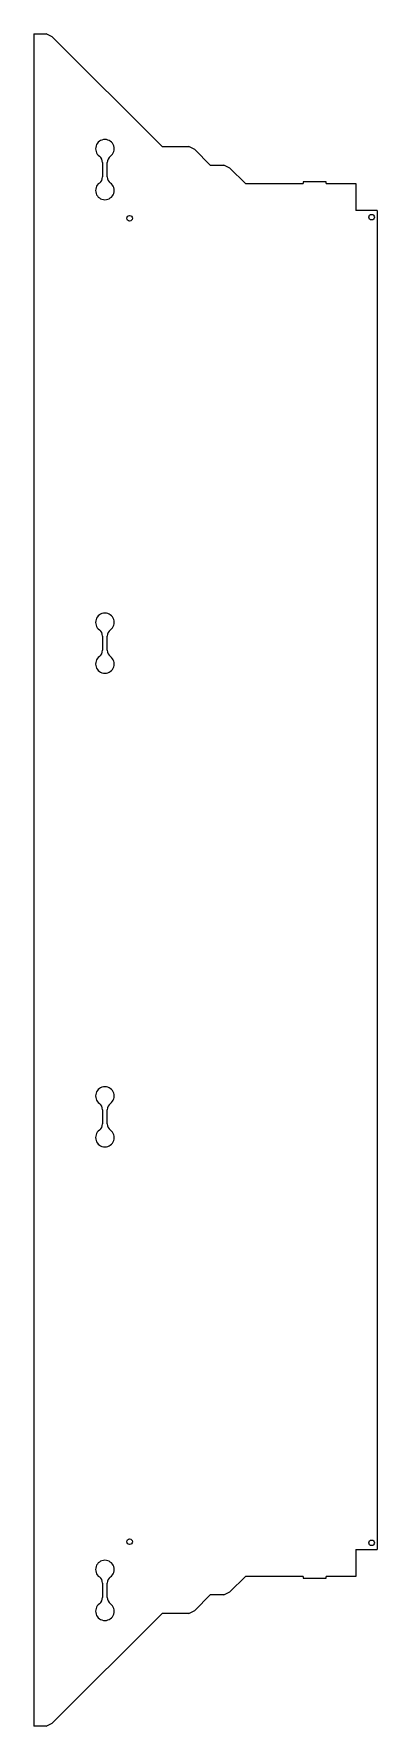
# Model space of a CAD drawing. Header units: millimetres. Extents: x -16 to 206, y -440 to 656.
import ezdxf

# ---------------------------------------------------------------- set-up
doc = ezdxf.new("R2010")
doc.units = ezdxf.units.MM

msp = doc.modelspace()

# ---------------------------------------------------------------- linework, layer by layer
at = {"color": 7, "linetype": 'Continuous', "lineweight": 25}
for p, q in [((-15.9, 656), (-15.9, -440.1)), ((-15.9, 656), (-7.9, 656)), ((-4, 654), (-7.9, 656)), ((-4, 654), (67, 583)), ((67, 583), (84.3, 583)), ((88.2, 581), (84.3, 583)), ((88.2, 581), (98.2, 571)), ((28.5, 572.6), (28.5, 563.3)), ((31.5, 563.3), (31.5, 572.6)), ((98.2, 571), (107, 571)), ((110.9, 569), (107, 571)), ((110.9, 569), (120.9, 559)), ((158.2, 560.1), (158.2, 559)), ((173.2, 560.1), (158.2, 560.1)), ((173.2, 559), (173.2, 560.1)), ((120.9, 559), (158.2, 559)), ((173.2, 559), (192.2, 559)), ((192.2, 559), (192.2, 541.5)), ((206, 541.5), (192.2, 541.5)), ((206, 541.5), (206, -325.6)), ((28.5, 265.9), (28.5, 256.7)), ((31.5, 256.7), (31.5, 265.9)), ((28.5, -40.8), (28.5, -50)), ((31.5, -50), (31.5, -40.8)), ((192.2, -325.6), (206, -325.6)), ((192.2, -325.6), (192.2, -343.1)), ((28.5, -347.4), (28.5, -356.7)), ((31.5, -356.7), (31.5, -347.4)), ((120.9, -343.1), (110.9, -353.1)), ((158.2, -343.1), (120.9, -343.1)), ((158.2, -343.1), (158.2, -344.2)), ((158.2, -344.2), (173.2, -344.2)), ((192.2, -343.1), (173.2, -343.1)), ((173.2, -344.2), (173.2, -343.1)), ((98.2, -355.1), (88.2, -365.1)), ((107, -355.1), (98.2, -355.1)), ((107, -355.1), (110.9, -353.1)), ((67, -367.1), (-4, -438.1)), ((84.3, -367.1), (67, -367.1)), ((84.3, -367.1), (88.2, -365.1)), ((-7.9, -440.1), (-4, -438.1)), ((-7.9, -440.1), (-15.9, -440.1))]:
    msp.add_line(p, q, dxfattribs=at)
for centre in [(46, 536.5), (202.5, 537.2), (46, -320.6), (202.5, -321.3)]:
    msp.add_circle(centre, 1.8, dxfattribs=at)
for centre, radius, start, end in [((30, 581.5), 6, 306.2215, 233.7785), ((23.5, 572.6), 5, 0, 53.7785), ((36.5, 572.6), 5, 126.2215, 180), ((30, 554.5), 6, 126.2215, 53.7785), ((23.5, 563.3), 5, 306.2215, 0), ((36.5, 563.3), 5, 180, 233.7785), ((30, 274.8), 6, 306.2215, 233.7785), ((23.5, 265.9), 5, 0, 53.7785), ((36.5, 265.9), 5, 126.2215, 180), ((30, 247.8), 6, 126.2215, 53.7785), ((23.5, 256.7), 5, 306.2215, 0), ((36.5, 256.7), 5, 180, 233.7785), ((30, -31.9), 6, 306.2215, 233.7785), ((23.5, -40.8), 5, 0, 53.7785), ((36.5, -40.8), 5, 126.2215, 180), ((30, -58.9), 6, 126.2215, 53.7785), ((23.5, -50), 5, 306.2215, 0), ((36.5, -50), 5, 180, 233.7785), ((30, -338.6), 6, 306.2215, 233.7785), ((23.5, -347.4), 5, 0, 53.7785), ((36.5, -347.4), 5, 126.2215, 180), ((30, -365.6), 6, 126.2215, 53.7785), ((23.5, -356.7), 5, 306.2215, 0), ((36.5, -356.7), 5, 180, 233.7785)]:
    msp.add_arc(centre, radius, start, end, dxfattribs=at)

doc.saveas('drawing.dxf')
